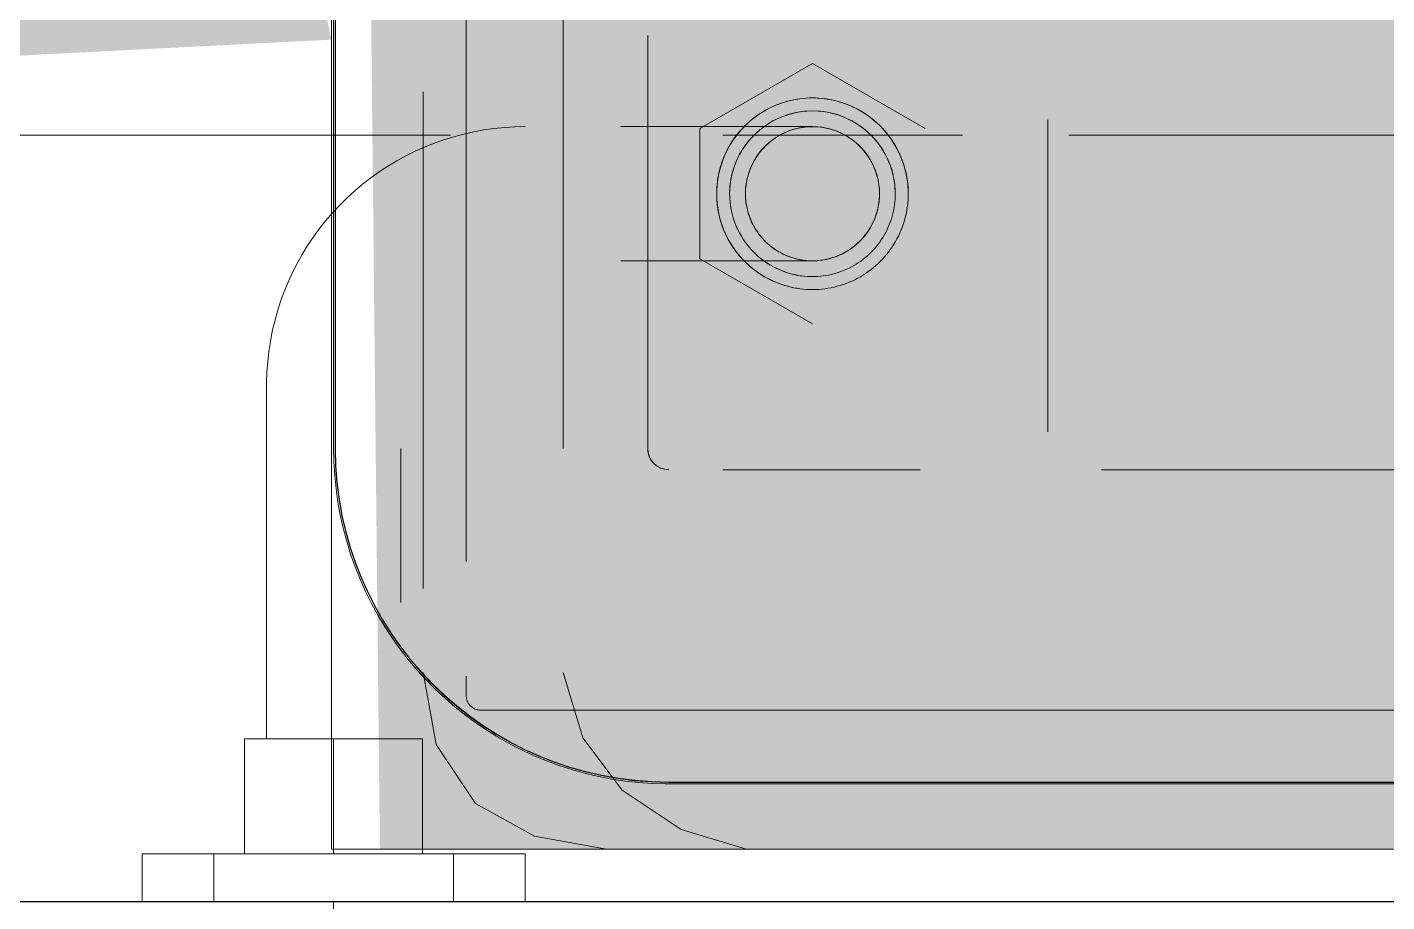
# Model space of a CAD drawing. Header units: metres. Extents: x 149 to 429, y -3 to 162.
# Drawn here: x 364.1817 to 364.3237, y 80.5957 to 80.687 of the extents above; entities that cross this region are included whole.
import ezdxf

# ---------------------------------------------------------------- set-up
doc = ezdxf.new("R2010")
doc.units = ezdxf.units.M
doc.layers.add('1053_ARQ_BASE_MATADOURO_dwg', color=7, linetype='Continuous', lineweight=5, true_color=0x767676)
for name, color, linetype, lineweight in [('A-EQUIPAMENTOS', 7, 'Continuous', 5), ('A-PAREDE', 7, 'Continuous', 30), ('P-PIPE', 7, 'Continuous', 5), ('P-PIPE-CNTR', 7, 'Continuous', 5), ('P-SANR-FIXT', 7, 'Continuous', 5)]:
    doc.layers.add(name, color=color, linetype=linetype, lineweight=lineweight)

# ---------------------------------------------------------------- blocks, each defined once
blk = doc.blocks.new('UT_Bacia com caixa acoplada - UT_Bacia com caixa acoplada-3640155-TÉRREO 1_20 - Dependente 2')
at = {"layer": 'P-SANR-FIXT', "color": 9, "true_color": 0xc0c0c0}
for p, q in [((-0.2000008217270745, 0.09910397061048262), (-0.2000008217270745, 0.04729894077884037)), ((-0.1998394813192437, 0.04729894077870263), (-0.1998394813192437, 0.09910397061031652)), ((-0.1997989407787031, 0.09910397061031641), (-0.199798940778703, 0.04729894077870263)), ((-0.1672043461841084, 0.09040602553715885), (-0.1672043461841084, 0.04729894077870246)), ((-0.1672043461841086, 0.09040602553715892), (-0.1672043461841085, 0.04729894077870266)), ((-0.1649999999999998, 0.01249999999999924), (0.165, 0.01249999999999924)), ((0.165, 0.01245945945945865), (-0.1649999999999999, 0.01245945945945865)), ((-0.1649999999997719, 0.01229811905160714), (0.1650000000001877, 0.01229811905160714)), ((-0.2124999999998217, 0.005000000000085492), (-0.2124999999996831, 1.386069925501943e-13)), ((-0.1874999999999998, 0.005000000000002112), (-0.2124999999999997, 0.005000000000002112)), ((-0.1874999999999998, 0.005000000000002112), (-0.2124999999999997, 0.005000000000002112)), ((-0.1874999999998101, 1.386069925501943e-13), (-0.1874999999996715, 0.005000000000085492)), ((-0.2124999999999997, 0), (-0.1874999999999998, 0)), ((-0.2124999999999997, 0), (-0.1874999999999998, 0))]:
    blk.add_line(p, q, dxfattribs=at)
at = {"layer": 'P-SANR-FIXT', "color": 254, "true_color": 0xd3d3d3}
for p, q in [((-0.1861473656077662, 0.09910397061048262), (-0.1861473656077662, 0.03550016951460257)), ((-0.1672043461841084, 0.04729894077870246), (-0.1672043461841084, 0.09040602553715886)), ((-0.1672043461841084, 0.04729894077870266), (-0.1672043461841085, 0.0904060255371589)), ((-0.1593711800682697, 0.04509459459459391), (-0.1387476201740841, 0.04509459459459391)), ((-0.1593711800682697, 0.04509459459459381), (-0.138747620174084, 0.04509459459459381)), ((-0.1198088111199559, 0.04509459459459392), (0.119918811689012, 0.04509459459459393)), ((-0.1198088111199559, 0.04509459459459381), (0.119918811689012, 0.04509459459459381)), ((-0.1861473656076276, 0.02356000000010899), (-0.1861473656077662, 0.02148769150350818)), ((-0.1791942856514179, 0.02000242522449371), (-0.1649999999997719, 0.02000242522449371))]:
    blk.add_line(p, q, dxfattribs=at)
at = {"layer": 'P-SANR-FIXT', "color": 254, "true_color": 0xe9e9e9}
for p, q in [((-0.1254039361194693, 0.08160507972365559), (-0.1254039361196079, 0.04905742413907611)), ((-0.1387476201740841, 0.04509459459459391), (-0.1593711800682697, 0.04509459459459391)), ((-0.1387476201740841, 0.04509459459459381), (-0.1593711800682696, 0.04509459459459381)), ((0.119918811689012, 0.04509459459459393), (-0.1198088111199559, 0.04509459459459392)), ((0.119918811689012, 0.04509459459459381), (-0.1198088111199559, 0.04509459459459381))]:
    blk.add_line(p, q, dxfattribs=at)
at = {"layer": 'P-SANR-FIXT', "color": 254, "true_color": 0xe0e0e0}
for p, q in [((-0.1649999999997719, 0.02000242522449371), (0.08872702940837263, 0.02000242522449371)), ((-0.123910482490763, 0.02000242522449371), (-0.1083004234524375, 0.02000242522442441))]:
    blk.add_line(p, q, dxfattribs=at)
at = {"layer": 'P-SANR-FIXT', "color": 9, "true_color": 0xc0c0c0, "flags": 128}
blk.add_lwpolyline([(-0.2000008217270745, 0.04729894077884037), (-0.1999728248028125, 0.04589928122195724), (-0.1998888788194901, 0.04450186082181299), (-0.1997491180725909, 0.04310891515298736), (-0.1995537661493316, 0.04172267263114755), (-0.1993031355714724, 0.04034535094897729), (-0.198997627294391, 0.03897915352714481), (-0.1986377300660253, 0.03762626599015075), (-0.1982240196452687, 0.03628885266934304), (-0.1977571578805106, 0.0349690531408607), (-0.197237891650679, 0.03366897880238776), (-0.1966670516715574, 0.0323907094955086), (-0.1960455511648801, 0.03113629017830863), (-0.1953743843990778, 0.02990772765438778), (-0.1946546250979311, 0.02870698736140585), (-0.1938874247222589, 0.02753599022796098), (-0.1930740106296344, 0.02639660959942521), (-0.1922156841086595, 0.02529066824181573), (-0.1913138182990293, 0.02421993542550372), (-0.1903698559932247, 0.02318612409451307), (-0.1893853073296763, 0.02219088812632945), (-0.1883617473765673, 0.02123581968630861), (-0.1873008136111268, 0.02032244668021849), (-0.1862042033013437, 0.01945223031004353), (-0.1850736707892695, 0.01862656273630837), (-0.183911024686306, 0.01784676485101009), (-0.1827181249778438, 0.0171140841642773), (-0.1814968800491719, 0.01642969280912257), (-0.1802492436315501, 0.01579468566560463), (-0.1789772116771754, 0.01521007860980626), (-0.1776828191655386, 0.01467680688811288), (-0.1763681368490707, 0.01419572362164308), (-0.1750352679386335, 0.01376759844096978), (-0.1736863447402215, 0.01339311625508217), (-0.1723235252430117, 0.01307287615562818), (-0.1709489896679112, 0.01280739045837781), (-0.1695649369784031, 0.01259708388384788), (-0.1681735813635329, 0.01244229287757335), (-0.1667771486952523, 0.01234326507238147), (-0.1653778729682985, 0.01230015889142142), (-0.1649999999997719, 0.01229811905160714)], dxfattribs=at)
at = {"layer": 'P-SANR-FIXT', "color": 254, "true_color": 0xd3d3d3, "flags": 128}
for points in [[(-0.1846620993287517, 0.02000242522449371), (-0.1847214941382419, 0.02000361327908359), (-0.1847807939287577, 0.02000717554220482), (-0.184839903833238, 0.02001310631516954), (-0.1848987292885868, 0.02002139610977465), (-0.184957176186339, 0.02003203166417243), (-0.185015151024158, 0.02004499596386941), (-0.1850725610544221, 0.02006026826868547), (-0.1851293144336432, 0.02007782414615813), (-0.1851853203682811, 0.0200976355106297), (-0.1852404892608353, 0.02011967066815596), (-0.1852947328530259, 0.02014389436723632), (-0.1853479643663417, 0.02017026785508824), (-0.185400098642171, 0.0201987489396739), (-0.185451052276251, 0.02022929205734035), (-0.185500743753948, 0.02026184834579617), (-0.1855490935797163, 0.02029636572173131), (-0.1855960244037851, 0.02033278896488228), (-0.1856414611469049, 0.02037105980570104), (-0.1856853311201034, 0.02041111701898408), (-0.1857275641404231, 0.02045289652179818), (-0.1857680926447171, 0.02049633147584173), (-0.1858068517954063, 0.02054135239438001), (-0.1858437795863756, 0.02058788725368522), (-0.1858788169412455, 0.02063586160787236), (-0.1859119078070711, 0.02068519870817054), (-0.1859429992463767, 0.0207358196256595), (-0.1859720415187956, 0.02078764337788707), (-0.1859989881631253, 0.0208405870577044), (-0.1860237960707891, 0.02089456596660584), (-0.1860464255538926, 0.02094949374980152), (-0.1860668404102296, 0.02100528253468565), (-0.1860850079806664, 0.02106184307103759), (-0.186100899200841, 0.02111908487385626), (-0.1861144886480135, 0.02117691636882828), (-0.1861257545823701, 0.0212352450376573), (-0.1861346789804277, 0.02129397756692797), (-0.186141247564973, 0.02135301999724707), (-0.1861454498279327, 0.02141227787321623), (-0.1861472790467291, 0.02147165639492941)], [(-0.1846620993287517, 0.02000242522449371), (-0.1845408012873268, 0.02000242522449371), (-0.1841771012140889, 0.02000242522449371), (-0.1835715809516696, 0.02000242522442441), (-0.1827252092032715, 0.02000242522449371), (-0.1826626773281929, 0.02000242522449371)], [(-0.1822949000085722, 0.02000242522449371), (-0.183242794015101, 0.02000242522449371), (-0.1839503625246544, 0.02000242522442441), (-0.1844164735785555, 0.02000242522442441), (-0.1846403814983514, 0.02000242522449371)], [(-0.1691056121095509, 0.02000242522449371), (-0.1716721765500515, 0.02000242522442441), (-0.1740169260131963, 0.02000242522442441), (-0.1761361094001229, 0.02000242522449371)], [(-0.1640177765609744, 0.02000242522449371), (-0.1687494039053218, 0.02000242522442441), (-0.1691056121095509, 0.02000242522449371)]]:
    blk.add_lwpolyline(points, dxfattribs=at)
at = {"layer": 'P-SANR-FIXT', "color": 254, "true_color": 0xe0e0e0, "flags": 128}
for points in [[(-0.1761361094001229, 0.02000242522449371), (-0.1780263364691757, 0.02000242522449371), (-0.1796845832605668, 0.02000242522449371), (-0.181108196933068, 0.02000242522442441), (-0.1822949000085722, 0.02000242522449371)], [(-0.1213221542357449, 0.02000242522442441), (-0.1283807902792138, 0.02000242522442441), (-0.1351368343959097, 0.02000242522449371), (-0.1415794783567147, 0.02000242522442441), (-0.1476984153053283, 0.02000242522442441), (-0.1534838562483408, 0.02000242522449371), (-0.1589265457143589, 0.02000242522449371), (-0.1640177765609744, 0.02000242522449371)]]:
    blk.add_lwpolyline(points, dxfattribs=at)
at = {"layer": 'P-SANR-FIXT', "color": 9, "true_color": 0xc0c0c0}
for radius, start, end in [(0.03483948131924386, 180, 269.9999999999997), (0.03479894077870322, 179.9999999999996, 269.9999999999993)]:
    blk.add_arc((-0.1649999999999998, 0.04729894077870246), radius, start, end, dxfattribs=at)
at = {"layer": 'P-SANR-FIXT', "color": 254, "true_color": 0xd3d3d3}
for radius, start, end in [(0.002204346184108575, 179.9999999999991, 270.0000000000002), (0.002204346184108612, 179.9999999999999, 269.9999999999995), (0.002204346184108613, 180, 269.9999999999996), (0.002204346184108566, 194.9999999999997, 254.9999999999992)]:
    blk.add_arc((-0.1649999999999998, 0.04729894077870246), radius, start, end, dxfattribs=at)
at = {"layer": 'P-SANR-FIXT', "color": 254, "true_color": 0xe0e0e0}
blk.add_arc((-0.1649999999999998, 0.04729894077870246), 0.002204346184108566, 180, 194.9999999999997, dxfattribs=at)
at = {"layer": 'P-SANR-FIXT', "color": 254, "true_color": 0xe9e9e9}
blk.add_arc((-0.1649999999999998, 0.04729894077870246), 0.002204346184108558, 254.9999999999991, 269.9999999999996, dxfattribs=at)
blk = doc.blocks.new('Celite_Flexivel_Metais - 300mm Aço Inox - 1_2_-3640157-TÉRREO 1_20 - Dependente 2')
at = {"layer": 'P-SANR-FIXT', "color": 9, "true_color": 0xc0c0c0}
for p, q in [((0.06999999999997679, 0), (0.02999999999997682, 0)), ((0.06999999999997679, 0), (0.02999999999997682, 0)), ((0.0399999999999768, 0), (0.05999999999997681, 0)), ((0.0399999999999768, 0), (0.05999999999997681, 0)), ((0.02999999999995853, -1.386069925501943e-13), (0.03000000000009714, -0.005000000000085492)), ((0.06999999999994944, -0.005000000000085492), (0.06999999999981082, -6.930349627509714e-14)), ((0.02999999999997682, -0.00499999999999954), (0.06999999999997679, -0.00499999999999954)), ((0.02999999999997682, -0.00499999999999954), (0.06999999999997679, -0.00499999999999954)), ((0.04070623476790168, -0.00499999999999954), (0.0399999999999768, -0.00499999999999954)), ((0.0407062347679017, -0.00499999999999954), (0.0399999999999768, -0.00499999999999954)), ((0.04215633058175616, -0.00499999999999954), (0.04070623476790169, -0.00499999999999954)), ((0.0407062347679017, -0.00499999999999954), (0.04215633058175974, -0.00499999999999954)), ((0.04070623476790167, -0.01700000000000825), (0.04070623476790167, -0.005000000000006864)), ((0.04070623476790171, -0.01700000000000825), (0.04070623476790171, -0.005000000000006864)), ((0.04215633058175621, -0.005000000000006864), (0.04070623476790174, -0.005000000000006864)), ((0.04215633058175973, -0.005000000000006864), (0.04070623476790169, -0.005000000000006864)), ((0.04854990418620455, -0.00499999999999954), (0.04215633058175614, -0.00499999999999954)), ((0.04854990418618199, -0.00499999999999954), (0.04215633058175974, -0.00499999999999954)), ((0.04854990418620455, -0.005000000000006864), (0.04215633058175614, -0.005000000000006864)), ((0.04215633058175974, -0.005000000000006864), (0.04854990418618199, -0.005000000000006864)), ((0.04299999999994179, -0.005000000000006864), (0.05699999999994179, -0.005000000000006864)), ((0.04299999999994179, -0.005000000000006864), (0.05699999999994179, -0.005000000000006864)), ((0.04999999999998715, -0.00499999999999954), (0.04854990418620456, -0.00499999999999954)), ((0.04854990418618198, -0.00499999999999954), (0.04999999999998721, -0.00499999999999954)), ((0.05145009581375266, -0.005000000000006864), (0.04854990418620469, -0.005000000000006864)), ((0.05145009581377532, -0.005000000000006864), (0.04854990418618205, -0.005000000000006864)), ((0.05145009581375256, -0.00499999999999954), (0.04999999999998715, -0.00499999999999954)), ((0.04999999999998721, -0.00499999999999954), (0.05145009581377526, -0.00499999999999954)), ((0.04999999999998721, -0.005000000000006864), (0.04999999999998721, -0.01700000000000825)), ((0.04999999999998714, -0.01700000000000825), (0.04999999999998714, -0.005000000000006864)), ((0.05784366941826218, -0.00499999999999954), (0.05145009581375253, -0.00499999999999954)), ((0.05784366941825871, -0.00499999999999954), (0.05145009581377526, -0.00499999999999954)), ((0.05784366941826218, -0.005000000000006864), (0.05145009581375254, -0.005000000000006864)), ((0.05145009581377526, -0.005000000000006864), (0.05784366941825871, -0.005000000000006864)), ((0.05929376523195675, -0.00499999999999954), (0.05784366941826219, -0.00499999999999954)), ((0.05784366941825872, -0.00499999999999954), (0.05929376523195679, -0.00499999999999954)), ((0.05929376523195681, -0.005000000000006864), (0.05784366941826224, -0.005000000000006864)), ((0.05929376523195677, -0.005000000000006864), (0.05784366941825871, -0.005000000000006864)), ((0.05999999999997681, -0.00499999999999954), (0.05929376523195676, -0.00499999999999954)), ((0.05999999999997681, -0.00499999999999954), (0.05929376523195679, -0.00499999999999954)), ((0.05929376523195679, -0.01700000000000825), (0.05929376523195679, -0.005000000000006864)), ((0.05929376523195675, -0.01700000000000825), (0.05929376523195675, -0.005000000000006864)), ((0.04999999999998721, -0.01700000000000825), (0.04070623476790171, -0.01700000000000825)), ((0.04070623476790167, -0.01700000000000825), (0.04999999999998714, -0.01700000000000825)), ((0.04999999999960381, -0.01700000000000825), (0.04299999999960387, -0.01700000000000825)), ((0.04999999999960387, -0.01700000000000825), (0.04299999999960387, -0.01700000000000825)), ((0.04999999999960391, -0.01700000000000825), (0.04299999999994179, -0.01700000000000825)), ((0.04999999999960384, -0.01700000000000825), (0.04299999999994179, -0.01700000000000825)), ((0.05699999999960387, -0.01700000000000825), (0.04999999999960391, -0.01700000000000825)), ((0.05699999999960387, -0.01700000000000825), (0.04999999999960384, -0.01700000000000825)), ((0.04999999999998714, -0.01700000000000825), (0.05929376523195675, -0.01700000000000825)), ((0.05929376523195679, -0.01700000000000825), (0.04999999999998721, -0.01700000000000825)), ((0.05699999999994179, -0.01700000000000825), (0.04999999999960391, -0.01700000000000825)), ((0.05699999999994179, -0.01700000000000825), (0.04999999999960384, -0.01700000000000825)), ((0.05699999999958855, -0.05389484961210383), (0.05699999999958855, -0.01700000000015207))]:
    blk.add_line(p, q, dxfattribs=at)
at = {"layer": 'P-SANR-FIXT', "color": 254, "true_color": 0xd3d3d3}
blk.add_line((0.04299999999976499, -0.03123196580665135), (0.04299999999976499, -0.04729894077884037), dxfattribs=at)
at = {"layer": 'P-SANR-FIXT', "color": 254, "true_color": 0xe0e0e0}
for p, q in [((0.01176862194964644, -0.06710023256136674), (1.64968039229052e-15, -0.06030561551074841)), ((0.01176862194964639, -0.08068946666260354), (0.01176862194964644, -0.06710023256136674)), ((0.01581522668230355, -0.0668948496121182), (0.0166006571419679, -0.0668948496121182)), ((0.03849329713636144, -0.0795242059003218), (0.0395114042980069, -0.07916406385146475)), ((-0.01176862194964321, -0.08068946666260352), (1.558736473228351e-15, -0.08748408371322187)), ((1.55662149836644e-15, -0.08748408371322187), (0.0117686219496464, -0.08068946666260354)), ((0.02000000000006476, -0.08089484961214967), (0.01920021331643438, -0.08089484961214967)), ((0.03430159157823473, -0.08054998626329671), (0.03536407193103223, -0.08035664721379199))]:
    blk.add_line(p, q, dxfattribs=at)
at = {"layer": 'P-SANR-FIXT', "color": 254, "true_color": 0xe9e9e9}
for p, q in [((1.64968039229052e-15, -0.06030561551074841), (0.01176862194964644, -0.06710023256136674)), ((1.59978668896656e-05, -0.0668948496121182), (6.396587391609501e-05, -0.0668948496121182)), ((6.396587391609501e-05, -0.0668948496121182), (0.0001438272828425397, -0.0668948496121875)), ((0.00190496673554153, -0.0668948496121182), (0.002260101544488862, -0.0668948496121182)), ((0.002260101544488862, -0.0668948496121182), (0.002643616406553338, -0.0668948496121182)), ((0.002643616406553338, -0.0668948496121182), (0.003054897779822932, -0.0668948496121875)), ((0.004963885417311758, -0.0668948496121182), (0.005503279785213817, -0.0668948496121182)), ((0.00852960027860463, -0.0668948496121182), (0.00919395388269477, -0.0668948496121182)), ((0.01426569580732503, -0.06689484961204889), (0.01503649096699191, -0.0668948496121182)), ((0.0166006571419679, -0.0668948496121182), (0.01739152582522365, -0.0668948496121182)), ((-0.006999999999842476, -0.07389484961209929), (-0.006994400746666725, -0.07361492427275936)), ((-0.006994400746666725, -0.07361492427275936), (-0.006977611944200544, -0.07333544675431622)), ((-0.006999592041623691, -0.07397042243155193), (-0.006999999999842476, -0.07389484961209929)), ((-0.006781005700843162, -0.07563207777368171), (-0.006845052217000557, -0.07535952027337808)), ((-0.006300703095290737, -0.0769446267360092), (-0.00641762176146367, -0.07669022631795906)), ((-0.006173704648079001, -0.07719414816137833), (-0.006300703095290737, -0.0769446267360092)), ((-0.005569211340391485, -0.07813559070862684), (-0.005734340978065302, -0.07790948951467963)), ((-0.005021492636398034, -0.0787717965775326), (-0.005212501839856123, -0.07856708939298351)), ((1.558736473228351e-15, -0.08748408371322187), (-0.01176862194964321, -0.08068946666260352)), ((-0.002465919632965961, -0.08044612737791086), (-0.002725928395978917, -0.0803422765701247)), ((-0.002201965924221804, -0.08053949753868202), (-0.002465919632965961, -0.08044612737791086)), ((0.01221163315377708, -0.08089484961214967), (0.01148121069860026, -0.08089484961214967)), ((0.01447288702884398, -0.08089484961208036), (0.01370866878760644, -0.08089484961214967)), ((0.01681363586782864, -0.08089484961214967), (0.01602661338418766, -0.08089484961208036)), ((0.01920021331643438, -0.08089484961214967), (0.01840170612074398, -0.08089484961214967)), ((0.03536407193103223, -0.08035664721379199), (0.03641797091299086, -0.08012097493312176))]:
    blk.add_line(p, q, dxfattribs=at)
at = {"layer": 'P-SANR-FIXT', "color": 7, "true_color": 0xefefef}
for p, q in [((0.01350407431126405, -0.0668948496121182), (0.01426569580732503, -0.06689484961204889)), ((0.01503649096699191, -0.0668948496121182), (0.01581522668230355, -0.0668948496121182)), ((0.00937627604148147, -0.08089484961208036), (0.008707150532126253, -0.08089484961214967)), ((0.01148121069860026, -0.08089484961214967), (0.01076441648918808, -0.08089484961214967))]:
    blk.add_line(p, q, dxfattribs=at)
at = {"layer": 'P-SANR-FIXT', "color": 9, "true_color": 0xc0c0c0, "flags": 128}
blk.add_lwpolyline([(0.05010536423884915, -0.07191634590981995), (0.05080994972993249, -0.07109793050550671), (0.05148124374055769, -0.07025199384140889), (0.05211817234374649, -0.0693798892360057), (0.05271971658932089, -0.06848301187062261), (0.05328491413503034, -0.06756279655737363), (0.05381286078550511, -0.06662071544479968), (0.05430271193834306, -0.06565827566161916), (0.05475368393649806, -0.06467701690607501), (0.05516505532073279, -0.06367850898295783), (0.05553616798476942, -0.06266434929197785), (0.05586642822745526, -0.06163616027219851), (0.0561553077027751, -0.0605955868067591), (0.0564023442653539, -0.05954429359114383), (0.0566071427093706, -0.05848396247047222), (0.05676937540074468, -0.05741628974802843), (0.05688878280217941, -0.05634298347265321), (0.05696517388690372, -0.05526576070534465), (0.05699842644582532, -0.05418634477269134), (0.05699999999958855, -0.05389484961210383)], dxfattribs=at)
at = {"layer": 'P-SANR-FIXT', "color": 254, "true_color": 0xe9e9e9, "flags": 128}
for points in [[(-0.004014639902511045, -0.06816050863403399), (-0.003782116141010193, -0.06800455271845822), (-0.003543541800481762, -0.0678580200213788), (-0.00329929854914044, -0.06772114496395097), (-0.00304977712397922, -0.06759414651694715)], [(-0.00304977712397922, -0.06759414651694715), (-0.002795376705929084, -0.06747722785070491), (-0.002536504281296584, -0.06737057601030157), (-0.002273573991142621, -0.06727436161588576), (-0.002007006467493557, -0.06718873859010692), (-0.001737228161513122, -0.06711384391125612), (-0.001464670661278797, -0.06704979739509873)], [(-0.001464670661278797, -0.06704979739509873), (-0.001189770000410135, -0.06699670150221064), (-0.0009129659611528041, -0.06695464117483789), (-0.0006347013712253101, -0.06692368370029944), (-0.0003554213945670199, -0.06690387860432911), (-7.55728193140385e-05, -0.0668952575704756), (0, -0.0668948496121182)], [(0.0001438272828425397, -0.0668948496121875), (0.0002554543325350096, -0.0668948496121182), (0.0003986684431303729, -0.0668948496121182)], [(0.0003986684431303729, -0.0668948496121182), (0.0005732405029528309, -0.0668948496121182), (0.0007788912337433431, -0.0668948496121182)], [(0.0007788912337433431, -0.0668948496121182), (0.001015291638360213, -0.0668948496121875), (0.001282063526515412, -0.0668948496121875), (0.001578780120071315, -0.0668948496121182), (0.00190496673554153, -0.0668948496121182)], [(0.003054897779822932, -0.0668948496121875), (0.00349328770189386, -0.0668948496121182), (0.003958084842452081, -0.0668948496121182), (0.004448545625019688, -0.0668948496121182), (0.004963885417311758, -0.0668948496121182)], [(0.005503279785213817, -0.0668948496121182), (0.00606586581315205, -0.0668948496121875), (0.006650743483232873, -0.0668948496121875), (0.007256977116201233, -0.0668948496121182), (0.00788359686728727, -0.0668948496121182), (0.00852960027860463, -0.0668948496121182)], [(0.00919395388269477, -0.0668948496121182), (0.00987559485541533, -0.06689484961204889), (0.01057343271650934, -0.0668948496121182)], [(0.01057343271650934, -0.0668948496121182), (0.01128635107452865, -0.0668948496121182), (0.01201320941195336, -0.0668948496121182), (0.01275284491064595, -0.0668948496121182), (0.01350407431126405, -0.0668948496121182)], [(0.01739152582522365, -0.0668948496121182), (0.01818656751080998, -0.0668948496121182), (0.01898451030132164, -0.06689484961204889), (0.01978407765879129, -0.0668948496121182), (0.02000000000006476, -0.0668948496121875)], [(-0.006208964459548588, -0.07066239538336867), (-0.00607473425778444, -0.07041668864718577), (-0.005930785777126221, -0.07017654622662285), (-0.005777349304359814, -0.06994235229833466), (-0.005614670305122854, -0.06971448152249705), (-0.005443009031231122, -0.06949329844395544), (-0.005262640104025923, -0.06927915690834288), (-0.005073852075267132, -0.06907239949635569), (-0.004876946965571915, -0.06887335697583985), (-0.004672239780953533, -0.06868234777231247), (-0.004460058009400746, -0.06849967745985815), (-0.004240741096527563, -0.0683256382719157), (-0.004014639902511045, -0.06816050863403399)], [(-0.006447426957956122, -0.07116892121598176), (-0.006333261642486105, -0.07091327335669066), (-0.006208964459548588, -0.07066239538336867)], [(-0.006977611944200544, -0.07333544675431622), (-0.006949660451013915, -0.07305686416113785), (-0.006910590983663133, -0.0727796221658513), (-0.006860466044753775, -0.07250416429655616), (-0.006799365823836706, -0.07223093122715692), (-0.006727388068087749, -0.07196036007219973)], [(-0.006727388068087749, -0.07196036007219973), (-0.006644647926652033, -0.07169288368773886), (-0.006551277765603663, -0.07142892997920262), (-0.006447426957956122, -0.07116892121598176)], [(-0.006845052217000557, -0.07535952027337808), (-0.006898148109888644, -0.07508461961244012), (-0.006940208437399997, -0.07480781557332139), (-0.006971165911661229, -0.0745295509833939), (-0.006990971007839472, -0.0742502710066663), (-0.006999592041623691, -0.07397042243155193)], [(-0.00662048799614422, -0.0761684236031726), (-0.006706111022061668, -0.07590185607959284), (-0.006781005700843162, -0.07563207777368171)], [(-0.00641762176146367, -0.07669022631795906), (-0.006524273601728419, -0.07643135389346517), (-0.00662048799614422, -0.0761684236031726)], [(-0.005734340978065302, -0.07790948951467963), (-0.005890296893502455, -0.07767696575317878), (-0.006036829590651178, -0.07743839141271965), (-0.006173704648079001, -0.07719414816137833)], [(-0.005212501839856123, -0.07856708939298351), (-0.005395172152379746, -0.07835490762150003), (-0.005569211340391485, -0.07813559070862684)], [(-0.003232454228799907, -0.08010381407157857), (-0.00347816096484421, -0.07996958386988372), (-0.003718303385407126, -0.0798256353892255), (-0.003952497313626009, -0.0796721989164591), (-0.004180368089532931, -0.07950951991736074), (-0.004401551168143851, -0.0793378586433997), (-0.004615692703687091, -0.0791574897161252), (-0.004822450115812899, -0.07896870168729711), (-0.005021492636398034, -0.0787717965775326)], [(-0.002725928395978917, -0.0803422765701247), (-0.002981576255616528, -0.08022811125465469), (-0.003232454228799907, -0.08010381407157857)], [(-1.386069925501943e-13, -0.08089484961214967), (-0.0002799253392706305, -0.08088925035876601), (-0.0005594028577830613, -0.08087246155623053), (-0.0008379854509614233, -0.0808445100630439), (-0.001115227446317294, -0.08080544059569311), (-0.00139068531547382, -0.08075531565706097), (-0.001663918384942372, -0.08069421543607459), (-0.001934489539968854, -0.08062223768032564), (-0.002201965924221804, -0.08053949753868202)], [(0.001663937824573077, -0.08089484961214967), (0.001359218280603091, -0.08089484961208036), (0.001084320010843658, -0.08089484961208036), (0.0008396827940752701, -0.08089484961214967), (0.0006256979976755247, -0.08089484961208036), (0.0004427079511155171, -0.08089484961208036), (0.0002910054002641118, -0.08089484961214967), (0.0001708330361241678, -0.08089484961208036), (8.238310908927815e-05, -0.08089484961214967), (2.579712040460436e-05, -0.08089484961214967), (1.165595267229946e-06, -0.08089484961208036)], [(0.003170580303789029, -0.08089484961214967), (0.002751915455089693, -0.08089484961208036), (0.002360843862319962, -0.08089484961214967), (0.001997991156416538, -0.08089484961214967), (0.001663937824573077, -0.08089484961214967)], [(0.008707150532126253, -0.08089484961214967), (0.008056091172669403, -0.08089484961208036), (0.007424139519534947, -0.08089484961208036), (0.006812306560483558, -0.08089484961208036), (0.006221571097623383, -0.08089484961214967), (0.005652878181982669, -0.08089484961208036), (0.005107137600614442, -0.08089484961208036), (0.004585222421916115, -0.08089484961214967), (0.00408796759916404, -0.08089484961208036), (0.003616168633926282, -0.08089484961214967), (0.003170580303789029, -0.08089484961214967)], [(0.01076441648918808, -0.08089484961214967), (0.0100623972430898, -0.08089484961214967), (0.00937627604148147, -0.08089484961208036)]]:
    blk.add_lwpolyline(points, dxfattribs=at)
at = {"layer": 'P-SANR-FIXT', "color": 254, "true_color": 0xd3d3d3, "flags": 128}
for points in [[(0.0395114042980069, -0.07916406385146475), (0.04051429524180931, -0.0787634964502613), (0.04150036555648513, -0.07832314451904386), (0.04246803773921929, -0.077843712527159), (0.04341576372136188, -0.07732596746339969), (0.04434202734353312, -0.07677073760947188), (0.04524534678138444, -0.07617891121470384), (0.046124276916471, -0.07555143507497797), (0.04697741164807776, -0.07488931301838002), (0.047803386142811, -0.07419360429888275), (0.04860087901751977, -0.07346542190215259), (0.04936861445402283, -0.07270593076444984), (0.05010536423884915, -0.07191634590981995)], [(0.02999999999968131, -0.08089484961208036), (0.03107971202272092, -0.08087325249194564), (0.03215769673678515, -0.08080849568231442), (0.03323222959644481, -0.08070068278013205), (0.03430159157823473, -0.08054998626329671)]]:
    blk.add_lwpolyline(points, dxfattribs=at)
at = {"layer": 'P-SANR-FIXT', "color": 7, "true_color": 0xefefef, "flags": 128}
for points in [[(0.01370866878760644, -0.08089484961214967), (0.01295451533456653, -0.08089484961208036), (0.01221163315377708, -0.08089484961214967)], [(0.01602661338418766, -0.08089484961208036), (0.01524594747155898, -0.08089484961214967), (0.01447288702884398, -0.08089484961208036)], [(0.01840170612074398, -0.08089484961214967), (0.01760575585426268, -0.08089484961214967), (0.01681363586782864, -0.08089484961214967)]]:
    blk.add_lwpolyline(points, dxfattribs=at)
at = {"layer": 'P-SANR-FIXT', "color": 254, "true_color": 0xe0e0e0, "flags": 128}
blk.add_lwpolyline([(0.03641797091299086, -0.08012097493312176), (0.03746160251087095, -0.07984334644651299), (0.03849329713636144, -0.0795242059003218)], dxfattribs=at)
at = {"layer": 'P-SANR-FIXT', "color": 7, "true_color": 0xf3f3f3}
for centre, radius, start, end in [((8.280120719819887e-16, -0.07389484961198516), 0.01000000000000001, 105.0000000000001, 135), ((4.666692032806452e-15, -0.07389484961198517), 0.009999999999999992, 120.0000000000007, 135.0000000000007), ((4.666692032806452e-15, -0.07389484961198517), 0.01000000000000001, 120.0000000000003, 135.0000000000003), ((4.666692032806452e-15, -0.07389484961198517), 0.009999999999999992, 105.0000000000009, 120.0000000000008), ((4.666692032806452e-15, -0.07389484961198517), 0.01, 105.0000000000004, 120.0000000000004), ((-1.478294957875669e-14, -0.07389484961198103), 0.008647750831540199, 119.9999999999994, 134.9999999999994), ((-1.484759642289765e-14, -0.07389484961198103), 0.008647750831540185, 119.9999999999999, 134.9999999999999), ((-1.478294957875669e-14, -0.07389484961198103), 0.0086477508315402, 134.9999999999994, 149.9999999999993), ((-1.484759642289765e-14, -0.07389484961198103), 0.008647750831540187, 134.9999999999998, 149.9999999999998), ((-1.478294957875669e-14, -0.07389484961198103), 0.008647750831540199, 149.9999999999994, 164.9999999999993), ((-1.484759642289765e-14, -0.07389484961198103), 0.008647750831540187, 149.9999999999997, 164.9999999999997), ((4.666692032806452e-15, -0.07389484961198517), 0.009999999999999992, 165.0000000000006, 180.0000000000005), ((4.666692032806452e-15, -0.07389484961198517), 0.01, 165.0000000000001, 180), ((8.280120719819887e-16, -0.07389484961198516), 0.01, 164.9999999999999, 179.9999999999999)]:
    blk.add_arc(centre, radius, start, end, dxfattribs=at)
at = {"layer": 'P-SANR-FIXT', "color": 7, "true_color": 0xefefef}
for centre, radius, start, end in [((8.280120719819887e-16, -0.07389484961198516), 0.009999999999999992, 120.0000000000004, 135.0000000000004), ((4.666692032806452e-15, -0.07389484961198517), 0.01000000000000001, 135.0000000000002, 165.0000000000001), ((8.280120719819887e-16, -0.07389484961198516), 0.01000000000000001, 135, 164.9999999999999), ((4.666692032806452e-15, -0.07389484961198517), 0.009999999999999995, 135.0000000000007, 150.0000000000006), ((4.666692032806452e-15, -0.07389484961198517), 0.009999999999999997, 150.0000000000006, 165.0000000000005)]:
    blk.add_arc(centre, radius, start, end, dxfattribs=at)
at = {"layer": 'P-SANR-FIXT', "color": 254, "true_color": 0xe9e9e9}
for centre, radius, start, end in [((8.280120719819887e-16, -0.07389484961198516), 0.009999999999999993, 105.0000000000004, 120.0000000000004), ((-1.478294957875669e-14, -0.07389484961198103), 0.008647750831540187, 89.9999999999995, 119.9999999999994), ((-1.484759642289765e-14, -0.07389484961198103), 0.008647750831540188, 89.99999999999994, 119.9999999999999), ((4.666692032806452e-15, -0.07389484961198517), 0.009999999999999998, 90.00000000000091, 105.0000000000008), ((4.666692032806452e-15, -0.07389484961198517), 0.009999999999999992, 90.0000000000005, 105.0000000000004), ((8.280120719819887e-16, -0.07389484961198516), 0.009999999999999993, 90.0000000000001, 105.0000000000001), ((4.666692032806452e-15, -0.07389484961198517), 0.01000000000000002, 75.00000000000026, 90.00000000000026), ((4.666692032806452e-15, -0.07389484961198517), 0.009999999999999992, 59.99999999999981, 89.9999999999998), ((8.280120719819887e-16, -0.07389484961198516), 0.009999999999999997, 74.99999999999946, 89.99999999999946), ((-1.478294957875669e-14, -0.07389484961198103), 0.0086477508315402, 359.9999999999994, 89.99999999999957), ((-1.484759642289765e-14, -0.07389484961198103), 0.008647750831540199, 75.00000000000001, 89.99999999999997), ((4.666692032806452e-15, -0.07389484961198517), 0.01000000000000001, 45.00000000000025, 75.00000000000021), ((8.280120719819887e-16, -0.07389484961198516), 0.009999999999999993, 59.99999999999942, 74.99999999999945), ((4.666692032806452e-15, -0.07389484961198517), 0.009999999999999995, 29.99999999999981, 59.99999999999981), ((8.280120719819887e-16, -0.07389484961198516), 0.01000000000000001, 329.9999999999991, 59.9999999999995), ((-1.484759642289765e-14, -0.07389484961198103), 0.008647750831540197, 60.00000000000009, 74.99999999999999), ((-1.484759642289765e-14, -0.07389484961198103), 0.0086477508315402, 45.0000000000001, 60.00000000000009), ((8.280120719819887e-16, -0.07389484961198516), 0.009999999999999997, 135.0000000000004, 165.0000000000003), ((-1.484759642289765e-14, -0.07389484961198103), 0.006999999999999997, 74.99999999999969, 179.9999999999997), ((1.607380895052302e-15, -0.07389484961198514), 0.006999999999999997, 74.9999999999994, 149.9999999999992), ((-1.478294957875669e-14, -0.07389484961198103), 0.006999999999999994, 120, 150.0000000000001), ((-1.478294957875669e-14, -0.07389484961198103), 0.006999999999999997, 15.00000000000007, 120.0000000000001), ((1.607380895052302e-15, -0.07389484961198514), 0.007000000000000011, 359.9999999999992, 74.99999999999946), ((-1.484759642289765e-14, -0.07389484961198103), 0.006999999999999993, 59.99999999999969, 74.99999999999969), ((-1.484759642289765e-14, -0.07389484961198103), 0.006999999999999994, 44.99999999999972, 59.99999999999965), ((-1.484759642289765e-14, -0.07389484961198103), 0.0086477508315402, 30.00000000000009, 45.00000000000009), ((4.666692032806452e-15, -0.07389484961198517), 0.01000000000000001, 3.180554681463524e-13, 45.00000000000031), ((-1.484759642289765e-14, -0.07389484961198103), 0.006999999999999995, 29.99999999999974, 44.99999999999975), ((4.666692032806452e-15, -0.07389484961198517), 0.01000000000000001, 359.9999999999994, 29.99999999999981), ((-1.478294957875669e-14, -0.07389484961198103), 0.00699999999999999, 150.0000000000001, 180), ((1.607380895052302e-15, -0.07389484961198514), 0.007000000000000006, 149.9999999999992, 164.9999999999992), ((-1.484759642289765e-14, -0.07389484961198103), 0.006999999999999998, 14.99999999999974, 29.99999999999976), ((-1.484759642289765e-14, -0.07389484961198103), 0.008647750831540199, 15.00000000000013, 30.0000000000001), ((8.280120719819887e-16, -0.07389484961198516), 0.009999999999999988, 165.0000000000004, 180.0000000000003), ((-1.478294957875669e-14, -0.07389484961198103), 0.008647750831540197, 164.9999999999993, 179.9999999999992), ((-1.484759642289765e-14, -0.07389484961198103), 0.008647750831540192, 164.9999999999997, 179.9999999999997), ((1.607380895052302e-15, -0.07389484961198514), 0.007000000000000004, 164.9999999999992, 179.9999999999992), ((-1.478294957875669e-14, -0.07389484961198103), 0.007000000000000004, 1.135912386236969e-13, 15.00000000000008), ((-1.484759642289765e-14, -0.07389484961198103), 0.007000000000000004, 359.9999999999994, 14.99999999999972), ((-1.484759642289765e-14, -0.07389484961198103), 0.008647750831540197, 1.838949076714466e-13, 15.00000000000012), ((4.666692032806452e-15, -0.07389484961198517), 0.01000000000000001, 180, 224.9999999999999), ((4.666692032806452e-15, -0.07389484961198517), 0.01, 180, 269.9999999999992), ((8.280120719819887e-16, -0.07389484961198516), 0.01000000000000001, 179.9999999999998, 209.9999999999997), ((-1.478294957875669e-14, -0.07389484961198103), 0.00864775083154021, 179.9999999999999, 359.9999999999994), ((-1.484759642289765e-14, -0.07389484961198103), 0.0086477508315402, 180.0000000000001, 225.0000000000001), ((1.607380895052302e-15, -0.07389484961198514), 0.007000000000000003, 179.9999999999994, 194.9999999999994), ((-1.478294957875669e-14, -0.07389484961198103), 0.007000000000000002, 180.0000000000003, 195.0000000000003), ((-1.484759642289765e-14, -0.07389484961198103), 0.007000000000000009, 180.0000000000003, 195.0000000000003), ((-1.478294957875669e-14, -0.07389484961198103), 0.006999999999999997, 285.0000000000001, 2.735277026058625e-13), ((-1.484759642289765e-14, -0.07389484961198103), 0.008647750831540188, 284.9999999999999, 2.544443745170813e-13), ((1.607380895052302e-15, -0.07389484961198514), 0.007000000000000007, 299.9999999999989, 359.999999999999), ((-1.484759642289765e-14, -0.07389484961198103), 0.007000000000000005, 299.9999999999996, 359.9999999999994), ((4.666692032806452e-15, -0.07389484961198517), 0.009999999999999992, 314.9999999999999, 3.434999055980597e-13), ((4.666692032806452e-15, -0.07389484961198517), 0.01, 344.9999999999996, 359.9999999999995), ((1.607380895052302e-15, -0.07389484961198514), 0.007, 194.999999999999, 224.999999999999), ((-1.478294957875669e-14, -0.07389484961198103), 0.007000000000000005, 195.0000000000003, 240.0000000000002), ((-1.484759642289765e-14, -0.07389484961198103), 0.006999999999999998, 194.9999999999999, 284.9999999999997), ((4.666692032806452e-15, -0.07389484961198517), 0.01000000000000001, 329.9999999999996, 344.9999999999995), ((8.280120719819887e-16, -0.07389484961198516), 0.009999999999999993, 209.9999999999994, 239.9999999999993), ((1.607380895052302e-15, -0.07389484961198514), 0.006999999999999998, 224.999999999999, 299.999999999999), ((4.666692032806452e-15, -0.07389484961198517), 0.01000000000000001, 284.9999999999996, 329.9999999999996), ((8.280120719819887e-16, -0.07389484961198516), 0.01, 284.9999999999992, 329.9999999999991), ((-1.484759642289765e-14, -0.07389484961198103), 0.008647750831540187, 225, 284.9999999999999), ((-1.478294957875669e-14, -0.07389484961198103), 0.006999999999999996, 240.0000000000002, 285.0000000000001), ((-1.484759642289765e-14, -0.07389484961198103), 0.007000000000000004, 284.9999999999997, 299.9999999999997), ((4.666692032806452e-15, -0.07389484961198517), 0.01000000000000001, 224.9999999999999, 269.9999999999997), ((4.666692032806452e-15, -0.07389484961198517), 0.009999999999999992, 285, 315), ((8.280120719819887e-16, -0.07389484961198516), 0.009999999999999995, 239.9999999999993, 254.9999999999993), ((8.280120719819887e-16, -0.07389484961198516), 0.009999999999999995, 254.9999999999993, 269.9999999999993), ((4.666692032806452e-15, -0.07389484961198517), 0.009999999999999998, 270, 285), ((4.666692032806452e-15, -0.07389484961198517), 0.009999999999999988, 269.9999999999996, 284.9999999999995), ((8.280120719819887e-16, -0.07389484961198516), 0.00999999999999999, 269.9999999999992, 284.9999999999992)]:
    blk.add_arc(centre, radius, start, end, dxfattribs=at)
at = {"layer": 'P-SANR-FIXT', "color": 254, "true_color": 0xe0e0e0}
for radius, start, end in [(0.009999999999999995, 90.0000000000005, 105.0000000000004), (0.01000000000000001, 269.9999999999997, 89.99999999999987), (0.01000000000000001, 179.9999999999999, 224.9999999999999), (0.01000000000000001, 224.9999999999998, 269.9999999999997)]:
    blk.add_arc((8.280120719819887e-16, -0.07389484961198516), radius, start, end, dxfattribs=at)
blk = doc.blocks.new('1053_ARQ_BASE_MATADOURO_dwg_acoplada-V66-TÉRREO 1_20 - Dependente 2')
at = {"layer": 'A-EQUIPAMENTOS', "true_color": 0xe2e2e2}
blk.add_hatch(color=254, dxfattribs=at).paths.add_polyline_path([(0.1649999980029996, -0.005489761105573962), (0.1997696612393615, -0.005489781288346058), (0.1932022283684622, -0.5155492434685154), (0.1644932581745656, -0.5792546615225658), (0.1301240513139586, -0.6172043944295984), (0.06636057287648692, -0.6526861470431399), (-0.004604764543482816, -0.6649615169414156), (-0.0926122259146363, -0.642636056549907), (-0.1350053938471286, -0.613463687302188), (-0.1883187893495029, -0.536416079373882), (-0.2002441271948293, -0.4896561137791525), (-0.1951718809596067, -0.0054898249830223), (0.1341397767864353, -0.005489766578748277)])
at = {"layer": 'A-EQUIPAMENTOS', "color": 9, "true_color": 0xc3c3c3}
for p, q in [((-0.1892933753606041, -0.01642663219991355), (-0.1906604850182594, -0.02394573531660153)), ((-0.190660485018398, -0.03268927538646985), (-0.1906604850182594, -0.08453335452923402))]:
    blk.add_line(p, q, dxfattribs=at)
at = {"layer": 'A-EQUIPAMENTOS', "color": 254, "true_color": 0xd5d5d5}
blk.add_line((-0.1760182858092303, -0.04729906919336772), (-0.1760182858092303, -0.09910409902487136), dxfattribs=at)
at = {"layer": 'A-EQUIPAMENTOS', "color": 253, "true_color": 0xaaaaaa, "flags": 128}
for points in [[(-0.2002302526214302, -0.4897107035869385), (-0.2002302526214302, -0.1278460692934097), (-0.2043315815941187, -0.1278460692934097), (-0.2043315815941187, -0.095035437511278), (-0.2002302526212916, -0.095035437511278), (-0.2002302526214302, -0.005489754939156774), (-0.1758182758470433, -0.005489754939156774), (-0.1743064813423105, -0.00548975493908747), (-0.1722558168559663, -0.005489754939156774), (-0.1700770061750111, -0.005489754939156774), (-0.162686049252934, -0.005489754939156774), (2.772139851003885e-13, -0.00548975493908747), (0.1640531589110051, -0.00548975493908747), (0.1715111766027952, -0.00548975493908747), (0.1977190828922732, -0.005489754939156774), (0.1997697473786175, -0.00548975493908747), (0.1997697473786175, -0.007251202221284075), (0.1997697473786175, -0.009217759091989138), (0.1997697473784789, -0.04729906910632253)], [(-0.1715209498119177, -0.005489754939226077), (-0.1790400529287443, -0.006856864596742708), (-0.1851920463879156, -0.01027463874074219), (-0.1892933753606041, -0.01642663219991355)], [(-0.1568787506028886, -0.00548975493908747), (-0.1637142988908876, -0.007540419425501023), (-0.1698662923501976, -0.01164174839825882)]]:
    blk.add_lwpolyline(points, dxfattribs=at)
at = {"layer": 'A-EQUIPAMENTOS', "color": 9, "true_color": 0xc3c3c3, "flags": 128}
blk.add_lwpolyline([(-0.1698662923501976, -0.01164174839825882), (-0.1739676213230247, -0.01711018702860256), (-0.1760182858092303, -0.02394573531660153)], dxfattribs=at)
blk = doc.blocks.new('1053_ARQ_BASE_MATADOURO_dwg_A$C51235BF3-4039629-TÉRREO 1_20 - Dependente 2')
at = {"layer": 'A-EQUIPAMENTOS', "true_color": 0xe2e2e2}
h = blk.add_hatch(color=254, dxfattribs=at)
h.paths.add_polyline_path([(0.03252464786073506, 0.1103316731749334), (0.04294929664916308, 0.06711125300122603), (0.07827734072991553, 0.03689087583250093), (0.1021017206081444, 0.03033174516735417), (0.2979131561454204, 0.02035706310665101), (0.293811893789193, 0.0003317482766969988), (0.06308623029028713, 0.01089390298534909), (0.03626650298607674, 0.0279185228962735), (0.006965925608598263, 0.07205714328199156), (0.00162709760480866, 0.1103316731749334)])
h.paths.add_polyline_path([(0.7990085657221877, 0.1103316247461353), (0.7877343411841001, 0.06253360436969452), (0.745843223338091, 0.01882288304598406), (0.697913241232697, 0.00622688877173332), (0.6979829578296489, 0.0318760890879923), (0.7326968719832978, 0.04590326353800483), (0.7588779297559595, 0.07199615843601041), (0.7681110153918294, 0.1103316247461353)])
at = {"layer": 'A-EQUIPAMENTOS', "color": 253, "true_color": 0xaaaaaa}
blk.add_line((0.1021017206076067, 0.03033174574375153), (0.2983039985747026, 0.03033174574375153), dxfattribs=at)
at = {"layer": 'A-EQUIPAMENTOS', "color": 9, "true_color": 0xc3c3c3}
blk.add_line((0.2983039985747026, 0.03033174574375153), (0.3103387959011025, 0.03033174574375153), dxfattribs=at)
at = {"layer": 'A-EQUIPAMENTOS', "color": 254, "true_color": 0xe1e1e1}
for p, q in [((0.3387773608587148, 0.03033174574375153), (0.363823983120367, 0.03033174574375153)), ((0.3883622046791861, 0.03033174574375153), (0.4769293878999877, 0.03033174574375153))]:
    blk.add_line(p, q, dxfattribs=at)
at = {"layer": 'A-EQUIPAMENTOS', "color": 254, "true_color": 0xeaeaea}
blk.add_line((0.3749260433247911, 0.03033174574375153), (0.3883622046791861, 0.03033174574375153), dxfattribs=at)
blk = doc.blocks.new('1053_ARQ_BASE_MATADOURO_dwg_arq geral tgov-4039641-TÉRREO 1_20 - Dependente 2')
at = {"layer": 'A-PAREDE', "color": 253, "true_color": 0xaaaaaa, "flags": 128}
blk.add_lwpolyline([(28.29822966561187, -2.590337723493576), (26.29822966561187, -2.590337723493576), (26.29822966561187, -0.6403377242386341), (26.34822966565844, -0.6403377242386341), (26.34822966565844, -0.49033772200346), (26.09822966565844, -0.49033772200346), (26.09822966565844, -0.6403377242386341), (26.148229665705, -0.6403377242386341), (26.148229665705, -2.590337723493576), (24.19822966551874, -2.590337723493576)], dxfattribs=at)
at = {"extrusion": (0, 0, -1), "zscale": -1}
for name, p, rotation in [('1053_ARQ_BASE_MATADOURO_dwg_acoplada-V66-TÉRREO 1_20 - Dependente 2', (-27.79890577413606, -2.590337812900723), 179.9999898619997), ('1053_ARQ_BASE_MATADOURO_dwg_A$C51235BF3-4039629-TÉRREO 1_20 - Dependente 2', (-27.30076227930838, -2.480006044730721), 180)]:
    blk.add_blockref(name, p, dxfattribs=dict(at, rotation=rotation))
blk = doc.blocks.new('1053_ARQ_BASE_MATADOURO_dwg-3625622-TÉRREO 1_20 - Dependente 2')
blk.add_blockref('1053_ARQ_BASE_MATADOURO_dwg_arq geral tgov-4039641-TÉRREO 1_20 - Dependente 2', (130.2097949645677, 83.1860339743535))

msp = doc.modelspace()

# ---------------------------------------------------------------- linework, layer by layer
at = {"layer": 'P-PIPE'}
msp.add_line((364.2262378924897, 80.59569625440218), (364.2012378924897, 80.59569625440218), dxfattribs=at)
at = {"layer": 'P-PIPE-CNTR'}
msp.add_line((364.2137378924897, 80.57269625011533), (364.2137378924897, 80.59569625440218), dxfattribs=at)

# ---------------------------------------------------------------- block references
at = {"layer": '1053_ARQ_BASE_MATADOURO_dwg', "color": 253, "true_color": 0xaaaaaa}
msp.add_blockref('1053_ARQ_BASE_MATADOURO_dwg-3625622-TÉRREO 1_20 - Dependente 2', (206.4050371545499, 0), dxfattribs=at)
at = {"layer": 'P-SANR-FIXT', "color": 9, "true_color": 0xc0c0c0, "rotation": 1.010198601586461e-05}
msp.add_blockref('UT_Bacia com caixa acoplada - UT_Bacia com caixa acoplada-3640155-TÉRREO 1_20 - Dependente 2', (364.4137378924897, 80.59569628982646), dxfattribs=at)
at = {"layer": 'P-SANR-FIXT', "color": 254, "true_color": 0xe9e9e9, "rotation": 180.000010101986}
msp.add_blockref('Celite_Flexivel_Metais - 300mm Aço Inox - 1_2_-3640157-TÉRREO 1_20 - Dependente 2', (364.2637378924897, 80.59569626325826), dxfattribs=at)

doc.saveas('drawing.dxf')
